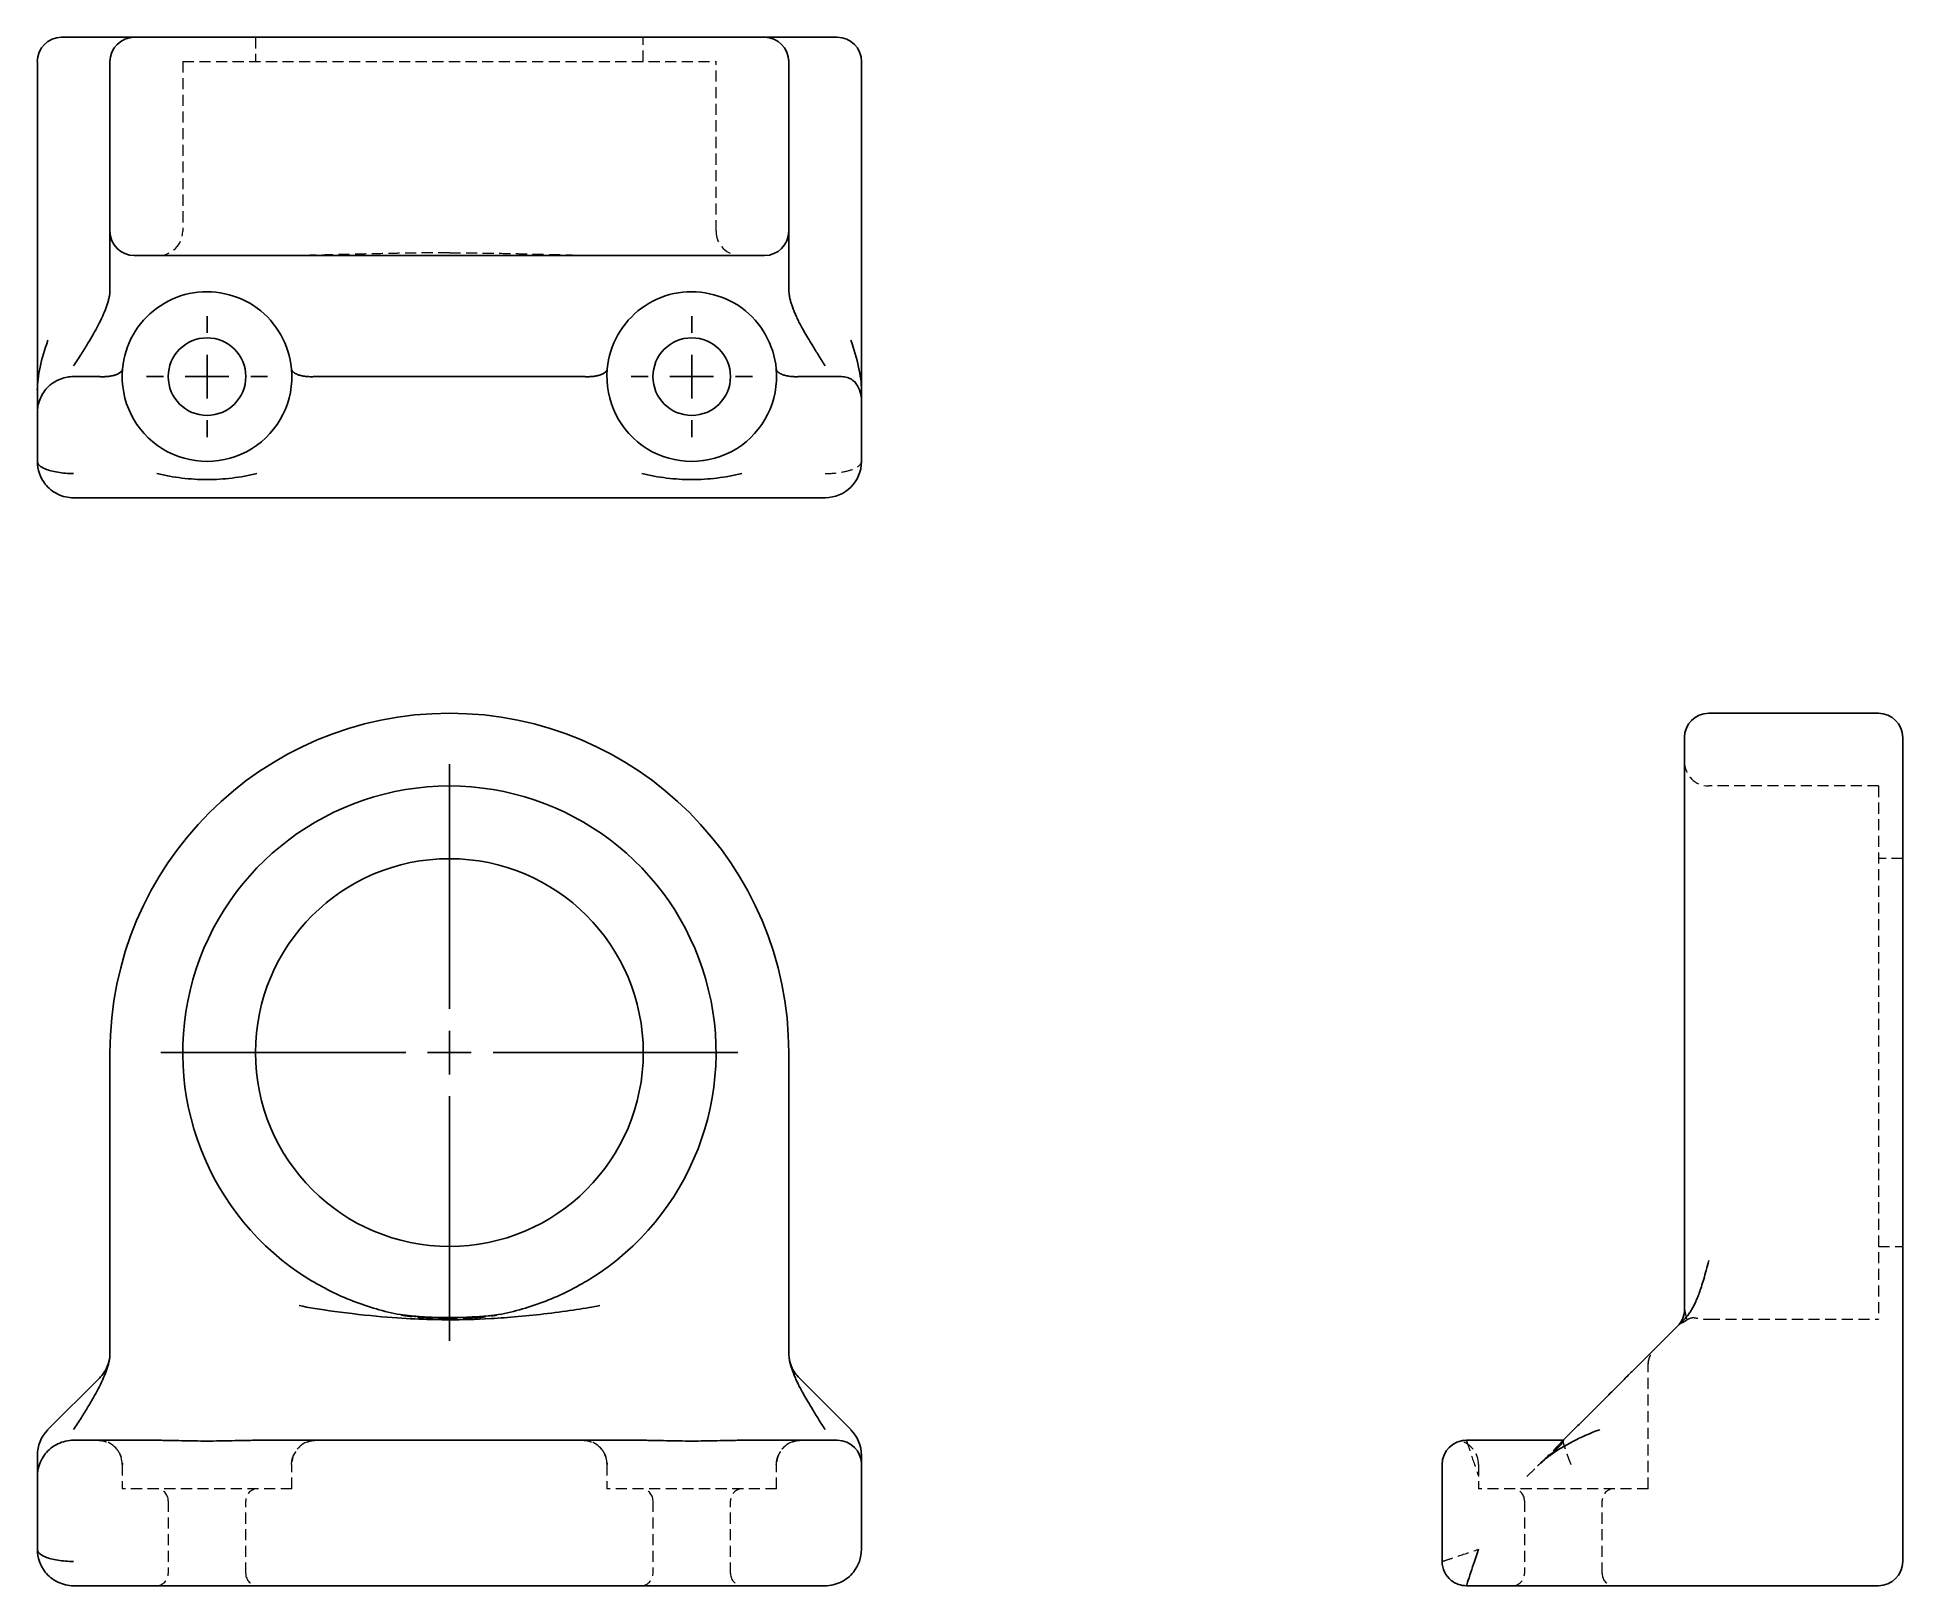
# Model space of a CAD drawing. Header units: millimetres. Extents: x 36 to 249, y 7 to 184.
import ezdxf

# ---------------------------------------------------------------- set-up
doc = ezdxf.new("R2010")
doc.units = ezdxf.units.MM
doc.linetypes.add('HIDDEN', pattern=[1.905, 1.27, -0.635])
doc.layers.add('10', color=7, linetype='Continuous')

# ---------------------------------------------------------------- blocks, each defined once
blk = doc.blocks.new('SW_CENTERMARKSYMBOL_0')
at = {"layer": '10', "color": 0}
for p, q in [((0, 5), (0, 33.03)), ((0, 0), (0, 2.5)), ((-5, 0), (-33.03, 0)), ((0, 0), (-2.5, 0)), ((0, 0), (0, -2.5)), ((0, 0), (2.5, 0)), ((5, 0), (33.03, 0)), ((0, -5), (0, -33.03))]:
    blk.add_line(p, q, dxfattribs=at)
blk = doc.blocks.new('SW_CENTERMARKSYMBOL_1')
at = {"layer": '10', "color": 0}
for p, q in [((0, 5), (0, 6.94)), ((0, 0), (0, 2.5)), ((-5, 0), (-6.94, 0)), ((0, 0), (-2.5, 0)), ((0, 0), (0, -2.5)), ((0, 0), (2.5, 0)), ((5, 0), (6.94, 0)), ((0, -5), (0, -6.94))]:
    blk.add_line(p, q, dxfattribs=at)
blk = doc.blocks.new('SW_CENTERMARKSYMBOL_2')
at = {"layer": '10', "color": 0}
for p, q in [((0, 5), (0, 6.94)), ((0, 0), (0, 2.5)), ((-5, 0), (-6.94, 0)), ((0, 0), (-2.5, 0)), ((0, 0), (0, -2.5)), ((0, 0), (2.5, 0)), ((5, 0), (6.94, 0)), ((0, -5), (0, -6.94))]:
    blk.add_line(p, q, dxfattribs=at)

msp = doc.modelspace()

# ---------------------------------------------------------------- linework, layer by layer
at = {"color": 7, "linetype": 'Continuous', "lineweight": 25}
for p, q in [((39, 184.41), (38.59, 184.41)), ((44.89, 184.41), (39, 184.41)), ((46.92, 184.41), (44.89, 184.41)), ((119.08, 184.41), (46.92, 184.41)), ((121.11, 184.41), (119.08, 184.41)), ((127, 184.41), (121.11, 184.41)), ((127.41, 184.41), (127, 184.41)), ((35.82, 181.63), (35.82, 144.03)), ((44.14, 181.63), (44.14, 162.2)), ((121.86, 181.63), (121.86, 162.2)), ((130.18, 144.03), (130.18, 181.63)), ((44.14, 159.36), (44.14, 155.6)), ((46.92, 159.43), (119.08, 159.43)), ((121.86, 155.6), (121.86, 159.36)), ((39.98, 145.55), (42.76, 145.55)), ((67.73, 145.55), (98.27, 145.55)), ((123.24, 145.55), (127.24, 145.55)), ((35.82, 144.03), (35.82, 142.61)), ((130.18, 142.78), (130.18, 144.03)), ((35.82, 142.61), (35.82, 141.39)), ((35.82, 141.39), (35.82, 135.84)), ((130.18, 135.84), (130.18, 142.78)), ((39.98, 131.67), (126.02, 131.67)), ((246.63, 107), (227.2, 107)), ((224.43, 104.22), (224.43, 68.14)), ((249.41, 68.14), (249.41, 104.22)), ((44.14, 68.14), (44.14, 44.31)), ((121.86, 44.31), (121.86, 68.14)), ((224.43, 68.14), (224.43, 38.76)), ((249.41, 33.79), (249.41, 68.14)), ((44.14, 37.54), (44.14, 33.79)), ((121.86, 33.79), (121.86, 37.54)), ((220.6, 33.79), (224.36, 37.54)), ((249.41, 28.88), (249.41, 33.79)), ((42.92, 30.84), (37.04, 24.96)), ((128.96, 24.96), (123.08, 30.84)), ((249.41, 22.99), (249.41, 28.88)), ((49.52, 23.74), (39.98, 23.74)), ((105.03, 23.74), (60.97, 23.74)), ((126.02, 23.74), (116.48, 23.74)), ((127.41, 23.74), (126.02, 23.74)), ((200.84, 23.74), (199.45, 23.74)), ((210.56, 23.74), (200.84, 23.74)), ((211.77, 24.96), (210.55, 23.74)), ((35.82, 22.01), (35.82, 20.79)), ((130.18, 20.96), (130.18, 22.01)), ((249.41, 22.01), (249.41, 22.99)), ((249.41, 11.25), (249.41, 22.01)), ((35.82, 20.79), (35.82, 19.57)), ((35.82, 19.57), (35.82, 11.25)), ((130.18, 11.25), (130.18, 20.96)), ((196.67, 20.96), (196.67, 9.86)), ((249.41, 9.86), (249.41, 11.25)), ((39.98, 7.08), (126.02, 7.08)), ((199.45, 7.08), (246.63, 7.08))]:
    msp.add_line(p, q, dxfattribs=at)
at = {"color": 7, "linetype": 'HIDDEN', "lineweight": 18}
for p, q in [((60.8, 184.41), (60.8, 181.63)), ((105.2, 181.63), (105.2, 184.41)), ((52.47, 181.63), (113.53, 181.63)), ((52.47, 181.63), (52.47, 162.2)), ((113.53, 162.2), (113.53, 181.63)), ((65.78, 159.43), (65.99, 159.43)), ((246.63, 98.67), (227.2, 98.67)), ((246.63, 98.67), (246.63, 68.14)), ((249.41, 90.35), (246.63, 90.35)), ((246.63, 68.14), (246.63, 37.61)), ((246.63, 45.94), (249.41, 45.94)), ((224.16, 37.2), (224.64, 37.49)), ((224.64, 37.49), (224.72, 37.55)), ((224.65, 37.49), (224.64, 37.49)), ((224.73, 37.54), (224.73, 37.54)), ((227.2, 37.61), (246.63, 37.61)), ((220.26, 32.3), (220.27, 32.3)), ((220.27, 18.19), (220.27, 32.3)), ((210.27, 23.46), (210.55, 23.74)), ((45.53, 20.96), (45.53, 18.19)), ((64.96, 18.19), (64.96, 20.96)), ((101.04, 20.96), (101.04, 18.19)), ((120.47, 18.19), (120.47, 20.96)), ((200.84, 20.96), (200.84, 18.19)), ((206.39, 19.57), (207.89, 21.07)), ((64.96, 18.19), (45.53, 18.19)), ((120.47, 18.19), (101.04, 18.19)), ((220.27, 18.19), (200.84, 18.19)), ((50.8, 16.8), (50.8, 8.47)), ((59.69, 8.47), (59.69, 16.8)), ((106.31, 16.8), (106.31, 8.47)), ((115.2, 8.47), (115.2, 16.8)), ((206.11, 16.8), (206.11, 8.47)), ((214.99, 8.47), (214.99, 16.8))]:
    msp.add_line(p, q, dxfattribs=at)
at = {"color": 7, "linetype": 'Continuous', "lineweight": 25}
for centre, radius in [((55.25, 145.55), 4.44), ((110.75, 145.55), 4.44), ((83, 68.14), 22.2)]:
    msp.add_circle(centre, radius, dxfattribs=at)
for centre, radius, start, end in [((38.59, 181.63), 2.78, 90, 180), ((46.92, 181.63), 2.78, 90, 180), ((119.08, 181.63), 2.78, 0, 90), ((127.41, 181.63), 2.78, 0, 90), ((46.92, 162.2), 2.78, 180, 270), ((119.08, 162.2), 2.78, 270, 0), ((39.98, 141.39), 4.16, 90, 111.0943), ((55.25, 145.55), 9.71, 174.7186, 5.2814), ((110.75, 145.55), 9.71, 174.7186, 5.2814), ((39.98, 141.39), 4.16, 158.9057, 180), ((126.02, 135.84), 4.16, 270, 0), ((83, 68.14), 38.86, 0, 180), ((227.2, 104.22), 2.78, 90, 180), ((246.63, 104.22), 2.78, 0, 90), ((83, 68.14), 30.53, 301.7761, 238.2239), ((39.98, 22.01), 4.16, 135, 180), ((127.41, 20.96), 2.78, 0, 90), ((126.02, 22.01), 4.16, 0, 45), ((199.45, 20.96), 2.78, 90, 180), ((246.63, 9.86), 2.78, 270, 0)]:
    msp.add_arc(centre, radius, start, end, dxfattribs=at)
at = {"color": 7, "linetype": 'HIDDEN', "lineweight": 18}
for centre, radius, start, end in [((49.69, 162.2), 2.78, 270, 0), ((116.31, 162.2), 2.78, 180, 270), ((227.2, 101.45), 2.78, 180, 270), ((221.65, 38.76), 2.78, 320.5791, 326.25), ((42.76, 20.96), 2.78, 0, 69.0224), ((67.73, 20.96), 2.78, 107.8364, 180), ((98.27, 20.96), 2.78, 0, 69.0224), ((123.24, 20.96), 2.78, 107.8364, 180), ((198.06, 20.96), 2.78, 0, 75.3336), ((49.42, 16.8), 1.39, 0, 90), ((61.07, 16.8), 1.39, 90, 180), ((104.93, 16.8), 1.39, 0, 90), ((116.58, 16.8), 1.39, 90, 180), ((204.72, 16.8), 1.39, 0, 90), ((216.38, 16.8), 1.39, 90, 180), ((49.42, 8.47), 1.39, 270, 0), ((61.07, 8.47), 1.39, 180, 270), ((104.93, 8.47), 1.39, 270, 0), ((116.58, 8.47), 1.39, 180, 270), ((204.72, 8.47), 1.39, 270, 0), ((216.38, 8.47), 1.39, 180, 270)]:
    msp.add_arc(centre, radius, start, end, dxfattribs=at)
at = {"color": 7, "linetype": 'Continuous', "lineweight": 25}
for centre, major_axis, ratio, start_param, end_param in [((39.98, 149.72), (3.3, 7.97), 0.317837, 1.701696, 2.487094), ((126.02, 149.72), (-3.3, 7.97), 0.317837, 3.796091, 4.581489), ((124.3, 151.44), (5.1, -5.1), 0.57735, 5.759587, 5.792933), ((214.72, 22.01), (7.97, 3.3), 0.317837, 1.439897, 2.225295), ((210.55, 17.85), (5.1, 5.1), 0.57735, 1.308997, 1.53745)]:
    msp.add_ellipse(centre, major_axis=major_axis, ratio=ratio, start_param=start_param, end_param=end_param, dxfattribs=at)
at = {"color": 7, "linetype": 'HIDDEN', "lineweight": 18}
msp.add_ellipse((210.55, 17.85), major_axis=(5.1, 5.1), ratio=0.57735, start_param=1.53745, end_param=1.570796, dxfattribs=at)
at = {"color": 7, "linetype": 'Continuous', "lineweight": 25}
for points, knots in [([(44.14, 162.2), (44.14, 162.03), (44.14, 161.7), (44.14, 161.22), (44.14, 160.77), (44.14, 160.39), (44.14, 160.02), (44.14, 159.7), (44.14, 159.54), (44.14, 159.45), (44.14, 159.4), (44.14, 159.37), (44.14, 159.36)], [0, 0, 0, 0, 0.271548, 0.525097, 0.651116, 0.763379, 0.881968, 0.941042, 0.970563, 0.985324, 0.992705, 1, 1, 1, 1]), ([(121.86, 159.36), (121.86, 159.41), (121.86, 159.51), (121.86, 159.66), (121.86, 159.8), (121.86, 159.94), (121.86, 160.07), (121.86, 160.2), (121.86, 160.32), (121.86, 160.44), (121.86, 160.56), (121.86, 160.67), (121.86, 160.78), (121.86, 160.89), (121.85, 161), (121.85, 161.16), (121.85, 161.37), (121.86, 161.64), (121.86, 161.92), (121.86, 162.1), (121.86, 162.2)], [0, 0, 0, 0, 0.029396, 0.059228, 0.089552, 0.120434, 0.15194, 0.184146, 0.217125, 0.250942, 0.285664, 0.321355, 0.358077, 0.39589, 0.434853, 0.475016, 0.58072, 0.702976, 0.84269, 1, 1, 1, 1]), ([(39.98, 146.77), (40.27, 147.23), (40.83, 148.11), (41.59, 149.33), (42.22, 150.4), (42.79, 151.44), (43.29, 152.44), (43.65, 153.29), (43.87, 153.92), (43.99, 154.37), (44.08, 154.79), (44.13, 155.2), (44.14, 155.47), (44.14, 155.6)], [0, 0, 0, 0, 0.162769, 0.3062471, 0.4298032, 0.5340637, 0.6607826, 0.7688969, 0.8199898, 0.8683272, 0.9142341, 0.9580245, 1, 1, 1, 1]), ([(45.57, 146.45), (45.7, 147.81), (46.93, 151.83), (52.94, 156.26), (61.73, 154.37), (64.67, 149.17), (64.92, 146.45)], [-1.478618, -1.478618, -1.478618, -1.478618, -1.056156, -0.211231, 0.633694, 1.478618, 1.478618, 1.478618, 1.478618]), ([(101.08, 146.45), (101.21, 147.81), (102.04, 150.48), (104.83, 153.61), (109.93, 155.94), (117.23, 154.38), (120.18, 149.17), (120.43, 146.45)], [-1.478618, -1.478618, -1.478618, -1.478618, -1.056156, -0.633694, -0.211231, 0.633694, 1.478618, 1.478618, 1.478618, 1.478618]), ([(126.02, 146.77), (125.76, 147.18), (125.29, 147.94), (124.63, 149.01), (124.07, 149.94), (123.61, 150.72), (123.25, 151.37), (122.97, 151.92), (122.74, 152.41), (122.53, 152.87), (122.35, 153.32), (122.2, 153.75), (122.07, 154.16), (121.98, 154.55), (121.91, 154.92), (121.87, 155.27), (121.86, 155.49), (121.86, 155.6)], [0, 0, 0, 0, 0.1418681, 0.2666787, 0.3744396, 0.4651632, 0.5388704, 0.596693, 0.6518047, 0.7042354, 0.7540195, 0.8011974, 0.8458164, 0.8879327, 0.9276129, 0.9649367, 1, 1, 1, 1]), ([(38.48, 145.27), (38.17, 145.15), (37.88, 145.01), (37.5, 144.76), (37.38, 144.67), (37.15, 144.48), (37.05, 144.38), (36.75, 144.06), (36.59, 143.84), (36.31, 143.37), (36.19, 143.13), (36.1, 142.89)], [0, 0, 0, 0, 0.25, 0.25, 0.375, 0.375, 0.5, 0.5, 0.75, 0.75, 1, 1, 1, 1]), ([(42.91, 145.55), (42.96, 145.55), (43.06, 145.54), (43.22, 145.54), (43.37, 145.54), (43.52, 145.54), (43.66, 145.55), (43.81, 145.56), (43.95, 145.57), (44.09, 145.59), (44.22, 145.61), (44.35, 145.64), (44.47, 145.66), (44.59, 145.69), (44.7, 145.73), (44.82, 145.77), (44.94, 145.81), (45.07, 145.87), (45.19, 145.94), (45.3, 146.02), (45.41, 146.11), (45.49, 146.21), (45.55, 146.32), (45.57, 146.4), (45.57, 146.45)], [0, 0, 0, 0, 0.035652, 0.071204, 0.106686, 0.142124, 0.177542, 0.212961, 0.248401, 0.283883, 0.319429, 0.355062, 0.390809, 0.426702, 0.462778, 0.49907, 0.54648, 0.598078, 0.653949, 0.714166, 0.778796, 0.847907, 0.921592, 1, 1, 1, 1]), ([(64.92, 146.45), (64.92, 146.42), (64.93, 146.38), (64.95, 146.31), (64.98, 146.25), (65.02, 146.19), (65.06, 146.14), (65.11, 146.09), (65.16, 146.04), (65.22, 146), (65.28, 145.95), (65.35, 145.92), (65.41, 145.88), (65.48, 145.85), (65.55, 145.82), (65.62, 145.79), (65.78, 145.73), (66.07, 145.64), (66.46, 145.58), (66.79, 145.55), (66.99, 145.54), (67.13, 145.54), (67.22, 145.54), (67.29, 145.54), (67.36, 145.54), (67.42, 145.55), (67.46, 145.55), (67.5, 145.55), (67.54, 145.55), (67.56, 145.55), (67.57, 145.55), (67.58, 145.55), (67.58, 145.55)], [0, 0, 0, 0, 0.042479, 0.083578, 0.123331, 0.161763, 0.198892, 0.234733, 0.269296, 0.302594, 0.334635, 0.36543, 0.39499, 0.423327, 0.450452, 0.476381, 0.501128, 0.627323, 0.750458, 0.812554, 0.874861, 0.896541, 0.916143, 0.933673, 0.949131, 0.962521, 0.973848, 0.983114, 0.990326, 0.995497, 0.998658, 1, 1, 1, 1]), ([(98.42, 145.55), (98.47, 145.55), (98.57, 145.54), (98.73, 145.54), (98.88, 145.54), (99.03, 145.54), (99.17, 145.55), (99.32, 145.56), (99.46, 145.57), (99.59, 145.59), (99.73, 145.61), (99.86, 145.64), (99.98, 145.66), (100.1, 145.69), (100.21, 145.73), (100.33, 145.77), (100.45, 145.81), (100.58, 145.87), (100.7, 145.94), (100.81, 146.02), (100.91, 146.11), (101, 146.21), (101.06, 146.32), (101.07, 146.4), (101.08, 146.45)], [0, 0, 0, 0, 0.035647, 0.071195, 0.106673, 0.142108, 0.177523, 0.212939, 0.248377, 0.283857, 0.319402, 0.355035, 0.390783, 0.426677, 0.462755, 0.499051, 0.546445, 0.59803, 0.653893, 0.714108, 0.778742, 0.847864, 0.921567, 1, 1, 1, 1]), ([(120.43, 146.45), (120.43, 146.42), (120.44, 146.38), (120.46, 146.31), (120.49, 146.25), (120.53, 146.19), (120.57, 146.14), (120.62, 146.09), (120.67, 146.04), (120.73, 146), (120.79, 145.95), (120.85, 145.92), (120.92, 145.88), (120.99, 145.85), (121.06, 145.82), (121.12, 145.79), (121.29, 145.73), (121.58, 145.64), (121.96, 145.58), (122.29, 145.55), (122.5, 145.54), (122.64, 145.54), (122.73, 145.54), (122.8, 145.54), (122.87, 145.54), (122.92, 145.55), (122.97, 145.55), (123.01, 145.55), (123.04, 145.55), (123.07, 145.55), (123.08, 145.55), (123.09, 145.55), (123.09, 145.55)], [0, 0, 0, 0, 0.0424746, 0.0835706, 0.1233215, 0.1617516, 0.1988795, 0.2347192, 0.2692827, 0.3025806, 0.3346228, 0.3654197, 0.3949822, 0.423322, 0.4504516, 0.4763848, 0.5011365, 0.6273332, 0.750472, 0.8125691, 0.8748782, 0.8965543, 0.9161545, 0.9336812, 0.9491374, 0.9625261, 0.9738508, 0.9831159, 0.9903273, 0.9954971, 0.9986581, 1, 1, 1, 1]), ([(130.18, 142.78), (130.18, 143.11), (130.13, 143.44), (129.94, 144.1), (129.8, 144.44), (129.48, 144.87), (129.35, 145.01), (129.13, 145.18), (129.05, 145.24), (128.88, 145.33), (128.79, 145.37), (128.6, 145.44), (128.5, 145.47), (128.29, 145.51), (128.19, 145.53), (127.86, 145.56), (127.63, 145.56), (127.41, 145.56)], [0, 0, 0, 0, 0.25, 0.25, 0.5, 0.5, 0.625, 0.625, 0.6875, 0.6875, 0.75, 0.75, 0.8125, 0.8125, 0.875, 0.875, 1, 1, 1, 1]), ([(39.98, 134.45), (39.36, 134.45), (38.11, 134.55), (36.36, 135.01), (35.82, 135.53), (35.82, 135.84)], [-1.570796, -1.570796, -1.570796, -1.570796, -1.121997, -0.673198, 0, 0, 0, 0]), ([(35.82, 135.84), (35.82, 134.9), (36.36, 133.35), (38.11, 131.96), (39.36, 131.67), (39.98, 131.67)], [-1.570796, -1.570796, -1.570796, -1.570796, -0.897598, -0.448799, 0, 0, 0, 0]), ([(60.97, 134.45), (60.73, 134.39), (60.5, 134.34), (60.02, 134.24), (59.79, 134.19), (59.08, 134.06), (58.6, 133.99), (57.17, 133.82), (56.21, 133.76), (54.28, 133.76), (53.32, 133.82), (51.89, 133.99), (51.41, 134.06), (50.7, 134.19), (50.47, 134.24), (49.99, 134.34), (49.76, 134.39), (49.52, 134.45)], [0, 0, 0, 0, 0.0625, 0.0625, 0.125, 0.125, 0.25, 0.25, 0.5, 0.5, 0.75, 0.75, 0.875, 0.875, 0.9375, 0.9375, 1, 1, 1, 1]), ([(116.48, 134.45), (116.24, 134.39), (116.01, 134.34), (115.53, 134.24), (115.3, 134.19), (114.59, 134.06), (114.11, 133.99), (112.68, 133.82), (111.72, 133.76), (109.79, 133.76), (108.83, 133.82), (107.4, 133.99), (106.92, 134.06), (106.21, 134.19), (105.98, 134.24), (105.5, 134.34), (105.27, 134.39), (105.03, 134.45)], [0, 0, 0, 0, 0.0625, 0.0625, 0.125, 0.125, 0.25, 0.25, 0.5, 0.5, 0.75, 0.75, 0.875, 0.875, 0.9375, 0.9375, 1, 1, 1, 1]), ([(44.14, 44.31), (44.14, 43.67), (44.14, 42.41), (44.14, 40.87), (44.14, 39.74), (44.14, 38.94), (44.14, 38.33), (44.14, 37.92), (44.14, 37.73), (44.14, 37.64), (44.14, 37.58), (44.14, 37.56), (44.14, 37.54)], [0, 0, 0, 0, 0.271548, 0.525097, 0.651116, 0.763379, 0.881968, 0.941042, 0.970563, 0.985324, 0.992705, 1, 1, 1, 1]), ([(121.86, 37.54), (121.86, 37.6), (121.86, 37.7), (121.86, 37.87), (121.86, 38.04), (121.86, 38.23), (121.86, 38.42), (121.86, 38.62), (121.86, 38.84), (121.86, 39.06), (121.86, 39.29), (121.86, 39.53), (121.86, 39.77), (121.86, 40.03), (121.85, 40.3), (121.85, 40.73), (121.85, 41.36), (121.86, 42.23), (121.86, 43.23), (121.86, 43.94), (121.86, 44.31)], [0, 0, 0, 0, 0.029396, 0.059228, 0.089552, 0.120434, 0.15194, 0.184146, 0.217125, 0.250942, 0.285664, 0.321355, 0.358077, 0.39589, 0.434853, 0.475016, 0.58072, 0.702976, 0.84269, 1, 1, 1, 1]), ([(224.36, 37.54), (224.41, 37.6), (224.51, 37.7), (224.66, 37.87), (224.8, 38.04), (224.94, 38.23), (225.07, 38.42), (225.2, 38.62), (225.32, 38.84), (225.44, 39.06), (225.56, 39.29), (225.67, 39.53), (225.78, 39.77), (225.89, 40.03), (226, 40.3), (226.16, 40.73), (226.37, 41.36), (226.64, 42.23), (226.92, 43.23), (227.1, 43.94), (227.2, 44.31)], [0, 0, 0, 0, 0.029396, 0.059228, 0.089552, 0.120434, 0.15194, 0.184146, 0.217125, 0.250942, 0.285664, 0.321355, 0.358077, 0.39589, 0.434853, 0.475016, 0.58072, 0.702976, 0.84269, 1, 1, 1, 1]), ([(78.17, 38.02), (77.91, 38.06), (76.71, 38.21), (74.63, 38.75), (71.95, 39.64), (69.36, 40.77), (67.74, 41.72), (66.92, 42.19)], [0, 0, 0, 0, 0.0651385, 0.2988539, 0.5325692, 0.7662846, 1, 1, 1, 1]), ([(99.08, 42.19), (98.26, 41.72), (96.64, 40.77), (94.05, 39.64), (91.37, 38.75), (89.25, 38.21), (88.02, 38.05), (87.73, 38.01)], [0, 0, 0, 0, 0.231714, 0.463429, 0.695143, 0.926857, 1, 1, 1, 1]), ([(223.62, 36.8), (223.87, 37.06), (224.08, 37.37), (224.36, 38.04), (224.43, 38.4), (224.43, 38.76)], [0, 0, 0, 0, 0.5, 0.5, 1, 1, 1, 1]), ([(83, 37.78), (82.39, 37.79), (81.22, 37.8), (79.82, 37.88), (78.81, 37.96), (78.19, 38.02), (77.78, 38.07), (77.57, 38.09), (77.51, 38.09), (77.49, 38.1), (77.47, 38.1), (77.47, 38.1), (77.47, 38.09), (77.47, 38.09)], [0, 0, 0, 0, 0.325359, 0.61696, 0.750649, 0.866199, 0.951666, 0.974748, 0.983471, 0.990562, 0.99644, 0.999149, 1, 1, 1, 1]), ([(88.45, 38.08), (88.45, 38.08), (88.45, 38.08), (88.43, 38.08), (88.41, 38.08), (88.35, 38.07), (88.12, 38.05), (87.55, 37.99), (86.67, 37.92), (85.56, 37.85), (84.33, 37.8), (83.45, 37.79), (83, 37.78)], [0, 0, 0, 0, 0.0016192, 0.0079248, 0.0155377, 0.0248547, 0.0487743, 0.1611841, 0.336028, 0.5329581, 0.7564572, 1, 1, 1, 1]), ([(39.98, 24.96), (40.27, 25.42), (40.83, 26.29), (41.59, 27.52), (42.22, 28.6), (42.79, 29.62), (43.29, 30.62), (43.65, 31.48), (43.87, 32.11), (43.99, 32.55), (44.08, 32.98), (44.13, 33.39), (44.14, 33.66), (44.14, 33.79)], [0, 0, 0, 0, 0.162769, 0.3062471, 0.4298032, 0.5340637, 0.6607826, 0.7688969, 0.8199898, 0.8683272, 0.9142341, 0.9580245, 1, 1, 1, 1]), ([(42.92, 30.84), (43.11, 31.05), (43.47, 31.45), (43.85, 32.18), (43.99, 32.7), (44.06, 32.95)], [0, 0, 0, 0, 0.336756, 0.673513, 1, 1, 1, 1]), ([(126.02, 24.96), (125.76, 25.36), (125.29, 26.12), (124.63, 27.19), (124.07, 28.12), (123.61, 28.91), (123.25, 29.55), (122.97, 30.1), (122.74, 30.59), (122.53, 31.06), (122.35, 31.51), (122.2, 31.94), (122.07, 32.35), (121.98, 32.73), (121.91, 33.1), (121.87, 33.45), (121.86, 33.68), (121.86, 33.79)], [0, 0, 0, 0, 0.1418681, 0.2666787, 0.3744396, 0.4651632, 0.5388704, 0.596693, 0.6518047, 0.7042354, 0.7540195, 0.8011974, 0.8458164, 0.8879327, 0.9276129, 0.9649367, 1, 1, 1, 1]), ([(121.98, 32.83), (122.04, 32.61), (122.16, 32.14), (122.53, 31.45), (122.9, 31.05), (123.08, 30.84)], [0, 0, 0, 0, 0.288179, 0.64409, 1, 1, 1, 1]), ([(211.77, 24.96), (212.18, 25.36), (212.94, 26.12), (214.01, 27.19), (214.94, 28.12), (215.72, 28.91), (216.37, 29.55), (216.92, 30.1), (217.41, 30.59), (217.87, 31.06), (218.32, 31.51), (218.75, 31.94), (219.16, 32.35), (219.55, 32.73), (219.92, 33.1), (220.27, 33.45), (220.49, 33.68), (220.6, 33.79)], [0, 0, 0, 0, 0.1418681, 0.2666787, 0.3744396, 0.4651632, 0.5388704, 0.596693, 0.6518047, 0.7042354, 0.7540195, 0.8011974, 0.8458164, 0.8879327, 0.9276129, 0.9649367, 1, 1, 1, 1]), ([(39.98, 23.74), (39.36, 23.74), (38.11, 23.45), (36.36, 22.06), (35.82, 20.51), (35.82, 19.57)], [-1.570796, -1.570796, -1.570796, -1.570796, -1.121997, -0.673198, 0, 0, 0, 0]), ([(60.97, 23.74), (60.73, 23.74), (60.5, 23.73), (60.02, 23.73), (59.79, 23.72), (59.08, 23.71), (58.6, 23.7), (57.17, 23.67), (56.21, 23.65), (54.28, 23.65), (53.32, 23.67), (51.89, 23.7), (51.41, 23.71), (50.7, 23.72), (50.47, 23.73), (49.99, 23.73), (49.76, 23.74), (49.52, 23.74)], [0, 0, 0, 0, 0.0625, 0.0625, 0.125, 0.125, 0.25, 0.25, 0.5, 0.5, 0.75, 0.75, 0.875, 0.875, 0.9375, 0.9375, 1, 1, 1, 1]), ([(116.48, 23.74), (116.24, 23.74), (116.01, 23.73), (115.53, 23.73), (115.3, 23.72), (114.59, 23.71), (114.11, 23.7), (112.68, 23.67), (111.72, 23.65), (109.79, 23.65), (108.83, 23.67), (107.4, 23.7), (106.92, 23.71), (106.21, 23.72), (105.98, 23.73), (105.5, 23.73), (105.27, 23.74), (105.03, 23.74)], [0, 0, 0, 0, 0.0625, 0.0625, 0.125, 0.125, 0.25, 0.25, 0.5, 0.5, 0.75, 0.75, 0.875, 0.875, 0.9375, 0.9375, 1, 1, 1, 1]), ([(198.77, 23.65), (198.79, 23.66), (198.84, 23.68), (199.22, 23.72), (199.41, 23.73)], [0, 0, 0, 0, 0.491185, 1, 1, 1, 1]), ([(207.78, 20.96), (208.11, 21.27), (208.44, 21.57), (209.1, 22.14), (209.44, 22.42), (209.87, 22.82), (210.01, 22.95), (210.18, 23.14), (210.24, 23.2), (210.33, 23.32), (210.37, 23.37), (210.44, 23.47), (210.47, 23.51), (210.51, 23.59), (210.53, 23.63), (210.56, 23.71), (210.56, 23.74), (210.56, 23.74)], [0, 0, 0, 0, 0.25, 0.25, 0.5, 0.5, 0.625, 0.625, 0.6875, 0.6875, 0.75, 0.75, 0.8125, 0.8125, 0.875, 0.875, 1, 1, 1, 1]), ([(39.98, 9.86), (39.36, 9.86), (38.11, 9.95), (36.36, 10.42), (35.82, 10.93), (35.82, 11.25)], [-1.570796, -1.570796, -1.570796, -1.570796, -1.121997, -0.673198, 0, 0, 0, 0]), ([(35.82, 11.25), (35.82, 10.31), (36.36, 8.76), (38.11, 7.37), (39.36, 7.08), (39.98, 7.08)], [-1.570796, -1.570796, -1.570796, -1.570796, -0.897598, -0.448799, 0, 0, 0, 0]), ([(126.02, 7.08), (126.64, 7.08), (127.89, 7.37), (129.64, 8.76), (130.18, 10.31), (130.18, 11.25)], [-1.570796, -1.570796, -1.570796, -1.570796, -1.121997, -0.673198, 0, 0, 0, 0]), ([(199.45, 7.08), (199.45, 7.08), (199.55, 7.37), (200.01, 8.76), (200.53, 10.31), (200.84, 11.25)], [-1.570796, -1.570796, -1.570796, -1.570796, -1.121997, -0.673198, 0, 0, 0, 0]), ([(196.67, 9.86), (196.67, 9.03), (197.37, 7.59), (198.83, 7.08), (199.45, 7.08)], [0, 0, 0, 0, 0.571429, 1, 1, 1, 1])]:
    msp.add_open_spline(points, degree=3, knots=knots, dxfattribs=at)
at = {"color": 7, "linetype": 'HIDDEN', "lineweight": 18}
for points, knots in [([(83, 159.73), (82.49, 159.73), (81.45, 159.73), (79.84, 159.71), (78.11, 159.69), (76.16, 159.65), (74.12, 159.61), (72.08, 159.56), (70.23, 159.52), (68.55, 159.47), (67.16, 159.44), (66.33, 159.43), (65.99, 159.43)], [0, 0, 0, 0, 0.089709, 0.182666, 0.281653, 0.393478, 0.526154, 0.640723, 0.752808, 0.852704, 0.938646, 1, 1, 1, 1]), ([(83, 159.73), (83.5, 159.73), (84.53, 159.73), (86.14, 159.71), (87.93, 159.69), (89.93, 159.65), (91.94, 159.61), (93.87, 159.56), (95.64, 159.52), (97.33, 159.47), (98.77, 159.44), (99.65, 159.43), (100.01, 159.43)], [0, 0, 0, 0, 0.088288, 0.180222, 0.283033, 0.401529, 0.531429, 0.63733, 0.743077, 0.844183, 0.935585, 1, 1, 1, 1]), ([(100, 159.43), (100.06, 159.43), (100.12, 159.43), (100.25, 159.43), (100.26, 159.43)], [0, 0, 0, 0, 0.923892, 1, 1, 1, 1]), ([(126.02, 134.45), (126.64, 134.45), (127.89, 134.55), (129.64, 135.01), (130.18, 135.53), (130.18, 135.84)], [-1.570796, -1.570796, -1.570796, -1.570796, -1.121997, -0.673198, 0, 0, 0, 0]), ([(77.47, 38.09), (77.47, 38.09), (77.47, 38.09), (77.48, 38.09), (77.51, 38.08), (77.62, 38.06), (77.79, 38.03), (78.05, 37.99), (78.4, 37.94), (78.78, 37.89), (79.19, 37.84), (79.63, 37.8), (79.94, 37.77), (80.12, 37.75)], [0, 0, 0, 0, 0.003582, 0.014788, 0.028177, 0.064366, 0.144428, 0.230842, 0.349402, 0.501045, 0.633807, 0.795169, 1, 1, 1, 1]), ([(83, 37.61), (82.06, 37.63), (80.44, 37.66), (78.84, 37.92), (78.17, 38.02)], [0, 0, 0, 0, 0.580959, 1, 1, 1, 1]), ([(87.73, 38.01), (87.09, 37.91), (85.53, 37.66), (83.94, 37.63), (83, 37.61)], [0, 0, 0, 0, 0.406296, 1, 1, 1, 1]), ([(85.88, 37.75), (85.96, 37.76), (86.07, 37.76), (86.3, 37.78), (86.54, 37.81), (86.88, 37.85), (87.29, 37.9), (87.71, 37.95), (88.04, 38.01), (88.27, 38.04), (88.38, 38.06), (88.43, 38.07), (88.44, 38.07), (88.45, 38.08), (88.45, 38.08), (88.45, 38.08)], [0, 0, 0, 0, 0.150762, 0.217923, 0.284236, 0.423411, 0.569245, 0.715808, 0.863957, 0.923832, 0.965072, 0.979838, 0.991928, 0.99752, 1, 1, 1, 1]), ([(224.6, 37.46), (224.47, 37.38), (224.25, 37.24), (223.89, 37.06), (223.72, 36.89), (223.62, 36.8)], [0, 0, 0, 0, 0.398827, 0.656534, 1, 1, 1, 1]), ([(220.26, 32.3), (220.27, 32.48), (220.29, 32.84), (220.46, 33.36), (220.71, 33.85), (220.95, 34.12), (221.07, 34.26)], [0, 0, 0, 0, 0.249893, 0.499879, 0.74987, 1, 1, 1, 1]), ([(220.27, 32.3), (220.28, 32.48), (220.3, 32.84), (220.46, 33.37), (220.71, 33.85), (220.96, 34.13), (221.08, 34.26)], [0, 0, 0, 0, 0.249935, 0.499971, 0.749943, 1, 1, 1, 1]), ([(42.91, 23.73), (43.09, 23.71), (43.38, 23.69), (43.65, 23.58), (43.75, 23.54)], [0, 0, 0, 0, 0.635606, 1, 1, 1, 1]), ([(66.76, 23.54), (66.85, 23.58), (67.11, 23.69), (67.4, 23.71), (67.58, 23.73)], [0, 0, 0, 0, 0.354107, 1, 1, 1, 1]), ([(98.42, 23.73), (98.6, 23.71), (98.89, 23.69), (99.16, 23.58), (99.26, 23.54)], [0, 0, 0, 0, 0.6356058, 1, 1, 1, 1]), ([(122.27, 23.54), (122.36, 23.58), (122.62, 23.69), (122.91, 23.71), (123.09, 23.73)], [0, 0, 0, 0, 0.354107, 1, 1, 1, 1]), ([(199.45, 23.74), (199.45, 23.74), (199.55, 23.45), (200.01, 22.06), (200.53, 20.51), (200.84, 19.57)], [-1.570796, -1.570796, -1.570796, -1.570796, -1.121997, -0.673198, 0, 0, 0, 0]), ([(211.45, 20.96), (211.42, 21.02), (211.38, 21.13), (211.31, 21.3), (211.25, 21.45), (211.19, 21.61), (211.14, 21.75), (211.09, 21.89), (211.04, 22.02), (211, 22.15), (210.95, 22.26), (210.92, 22.38), (210.88, 22.48), (210.85, 22.58), (210.82, 22.67), (210.79, 22.75), (210.73, 22.94), (210.64, 23.2), (210.58, 23.43), (210.55, 23.57), (210.54, 23.64), (210.54, 23.67), (210.54, 23.69), (210.54, 23.7), (210.54, 23.71), (210.55, 23.72), (210.55, 23.73), (210.55, 23.73), (210.55, 23.73), (210.55, 23.73), (210.55, 23.74), (210.55, 23.73), (210.55, 23.73)], [0, 0, 0, 0, 0.0424746, 0.0835706, 0.1233215, 0.1617516, 0.1988795, 0.2347192, 0.2692827, 0.3025806, 0.3346228, 0.3654197, 0.3949822, 0.423322, 0.4504516, 0.4763848, 0.5011365, 0.6273332, 0.750472, 0.8125691, 0.8748782, 0.8965543, 0.9161545, 0.9336812, 0.9491374, 0.9625261, 0.9738508, 0.9831159, 0.9903273, 0.9954971, 0.9986581, 1, 1, 1, 1]), ([(44.77, 22.86), (44.78, 22.85), (44.87, 22.79), (44.98, 22.62), (45.15, 22.38), (45.34, 22.04), (45.51, 21.56), (45.55, 21.17), (45.57, 20.96)], [0, 0, 0, 0, 0.02108, 0.142666, 0.280881, 0.435749, 0.699095, 1, 1, 1, 1]), ([(64.92, 20.96), (64.94, 21.17), (64.98, 21.56), (65.17, 22.08), (65.41, 22.5), (65.64, 22.8), (65.8, 22.94), (65.86, 23)], [0, 0, 0, 0, 0.276541, 0.518577, 0.726232, 0.899528, 1, 1, 1, 1]), ([(100.28, 22.86), (100.29, 22.85), (100.38, 22.79), (100.49, 22.62), (100.66, 22.38), (100.85, 22.04), (101.02, 21.56), (101.06, 21.17), (101.08, 20.96)], [0, 0, 0, 0, 0.02108, 0.142666, 0.280881, 0.435749, 0.699095, 1, 1, 1, 1]), ([(120.43, 20.96), (120.45, 21.17), (120.49, 21.56), (120.68, 22.08), (120.92, 22.5), (121.15, 22.8), (121.31, 22.94), (121.37, 23)], [0, 0, 0, 0, 0.276541, 0.518577, 0.726232, 0.899528, 1, 1, 1, 1]), ([(210.27, 23.46), (210.15, 23.34), (210.01, 23.18), (209.76, 22.92), (209.67, 22.83), (209.48, 22.63), (209.38, 22.53), (209.06, 22.22), (208.84, 22), (208.37, 21.55), (208.13, 21.31), (207.89, 21.07)], [0, 0, 0, 0, 0.25, 0.25, 0.375, 0.375, 0.5, 0.5, 0.75, 0.75, 1, 1, 1, 1]), ([(196.67, 9.86), (196.67, 9.86), (196.96, 9.95), (198.35, 10.42), (199.9, 10.93), (200.84, 11.25)], [-1.570796, -1.570796, -1.570796, -1.570796, -1.121997, -0.673198, 0, 0, 0, 0])]:
    msp.add_open_spline(points, degree=3, knots=knots, dxfattribs=at)
at = {"color": 7, "linetype": 'Continuous', "lineweight": 25}
for points in [[(42.91, 145.55), (42.86, 145.55), (42.81, 145.55), (42.76, 145.55)], [(67.73, 145.55), (67.68, 145.55), (67.63, 145.55), (67.58, 145.55)], [(98.42, 145.55), (98.37, 145.55), (98.32, 145.55), (98.27, 145.55)], [(123.24, 145.55), (123.19, 145.55), (123.14, 145.55), (123.09, 145.55)], [(83, 37.54), (81.87, 37.54), (79.58, 37.59), (75.63, 37.81), (69.53, 38.49), (66.86, 38.94), (65.79, 39.16)], [(83, 37.54), (84.51, 37.54), (87.34, 37.59), (94.29, 38.18), (98.78, 38.87), (100.21, 39.16)]]:
    msp.add_open_spline(points, degree=3, dxfattribs=at)
at = {"color": 7, "linetype": 'HIDDEN', "lineweight": 18}
for points in [[(224.73, 37.54), (224.73, 37.54), (224.71, 37.59), (224.56, 38.18), (224.43, 38.87), (224.43, 39.16)], [(224.73, 37.54), (224.81, 37.59), (225, 37.7), (225.41, 37.84), (226.18, 37.63), (226.84, 37.61), (227.2, 37.61)]]:
    msp.add_open_spline(points, degree=3, dxfattribs=at)

# ---------------------------------------------------------------- block references
at = {"layer": '10'}
for name, p in [('SW_CENTERMARKSYMBOL_2', (55.25, 145.55)), ('SW_CENTERMARKSYMBOL_1', (110.75, 145.55)), ('SW_CENTERMARKSYMBOL_0', (83, 68.14))]:
    msp.add_blockref(name, p, dxfattribs=at)

doc.saveas('drawing.dxf')
